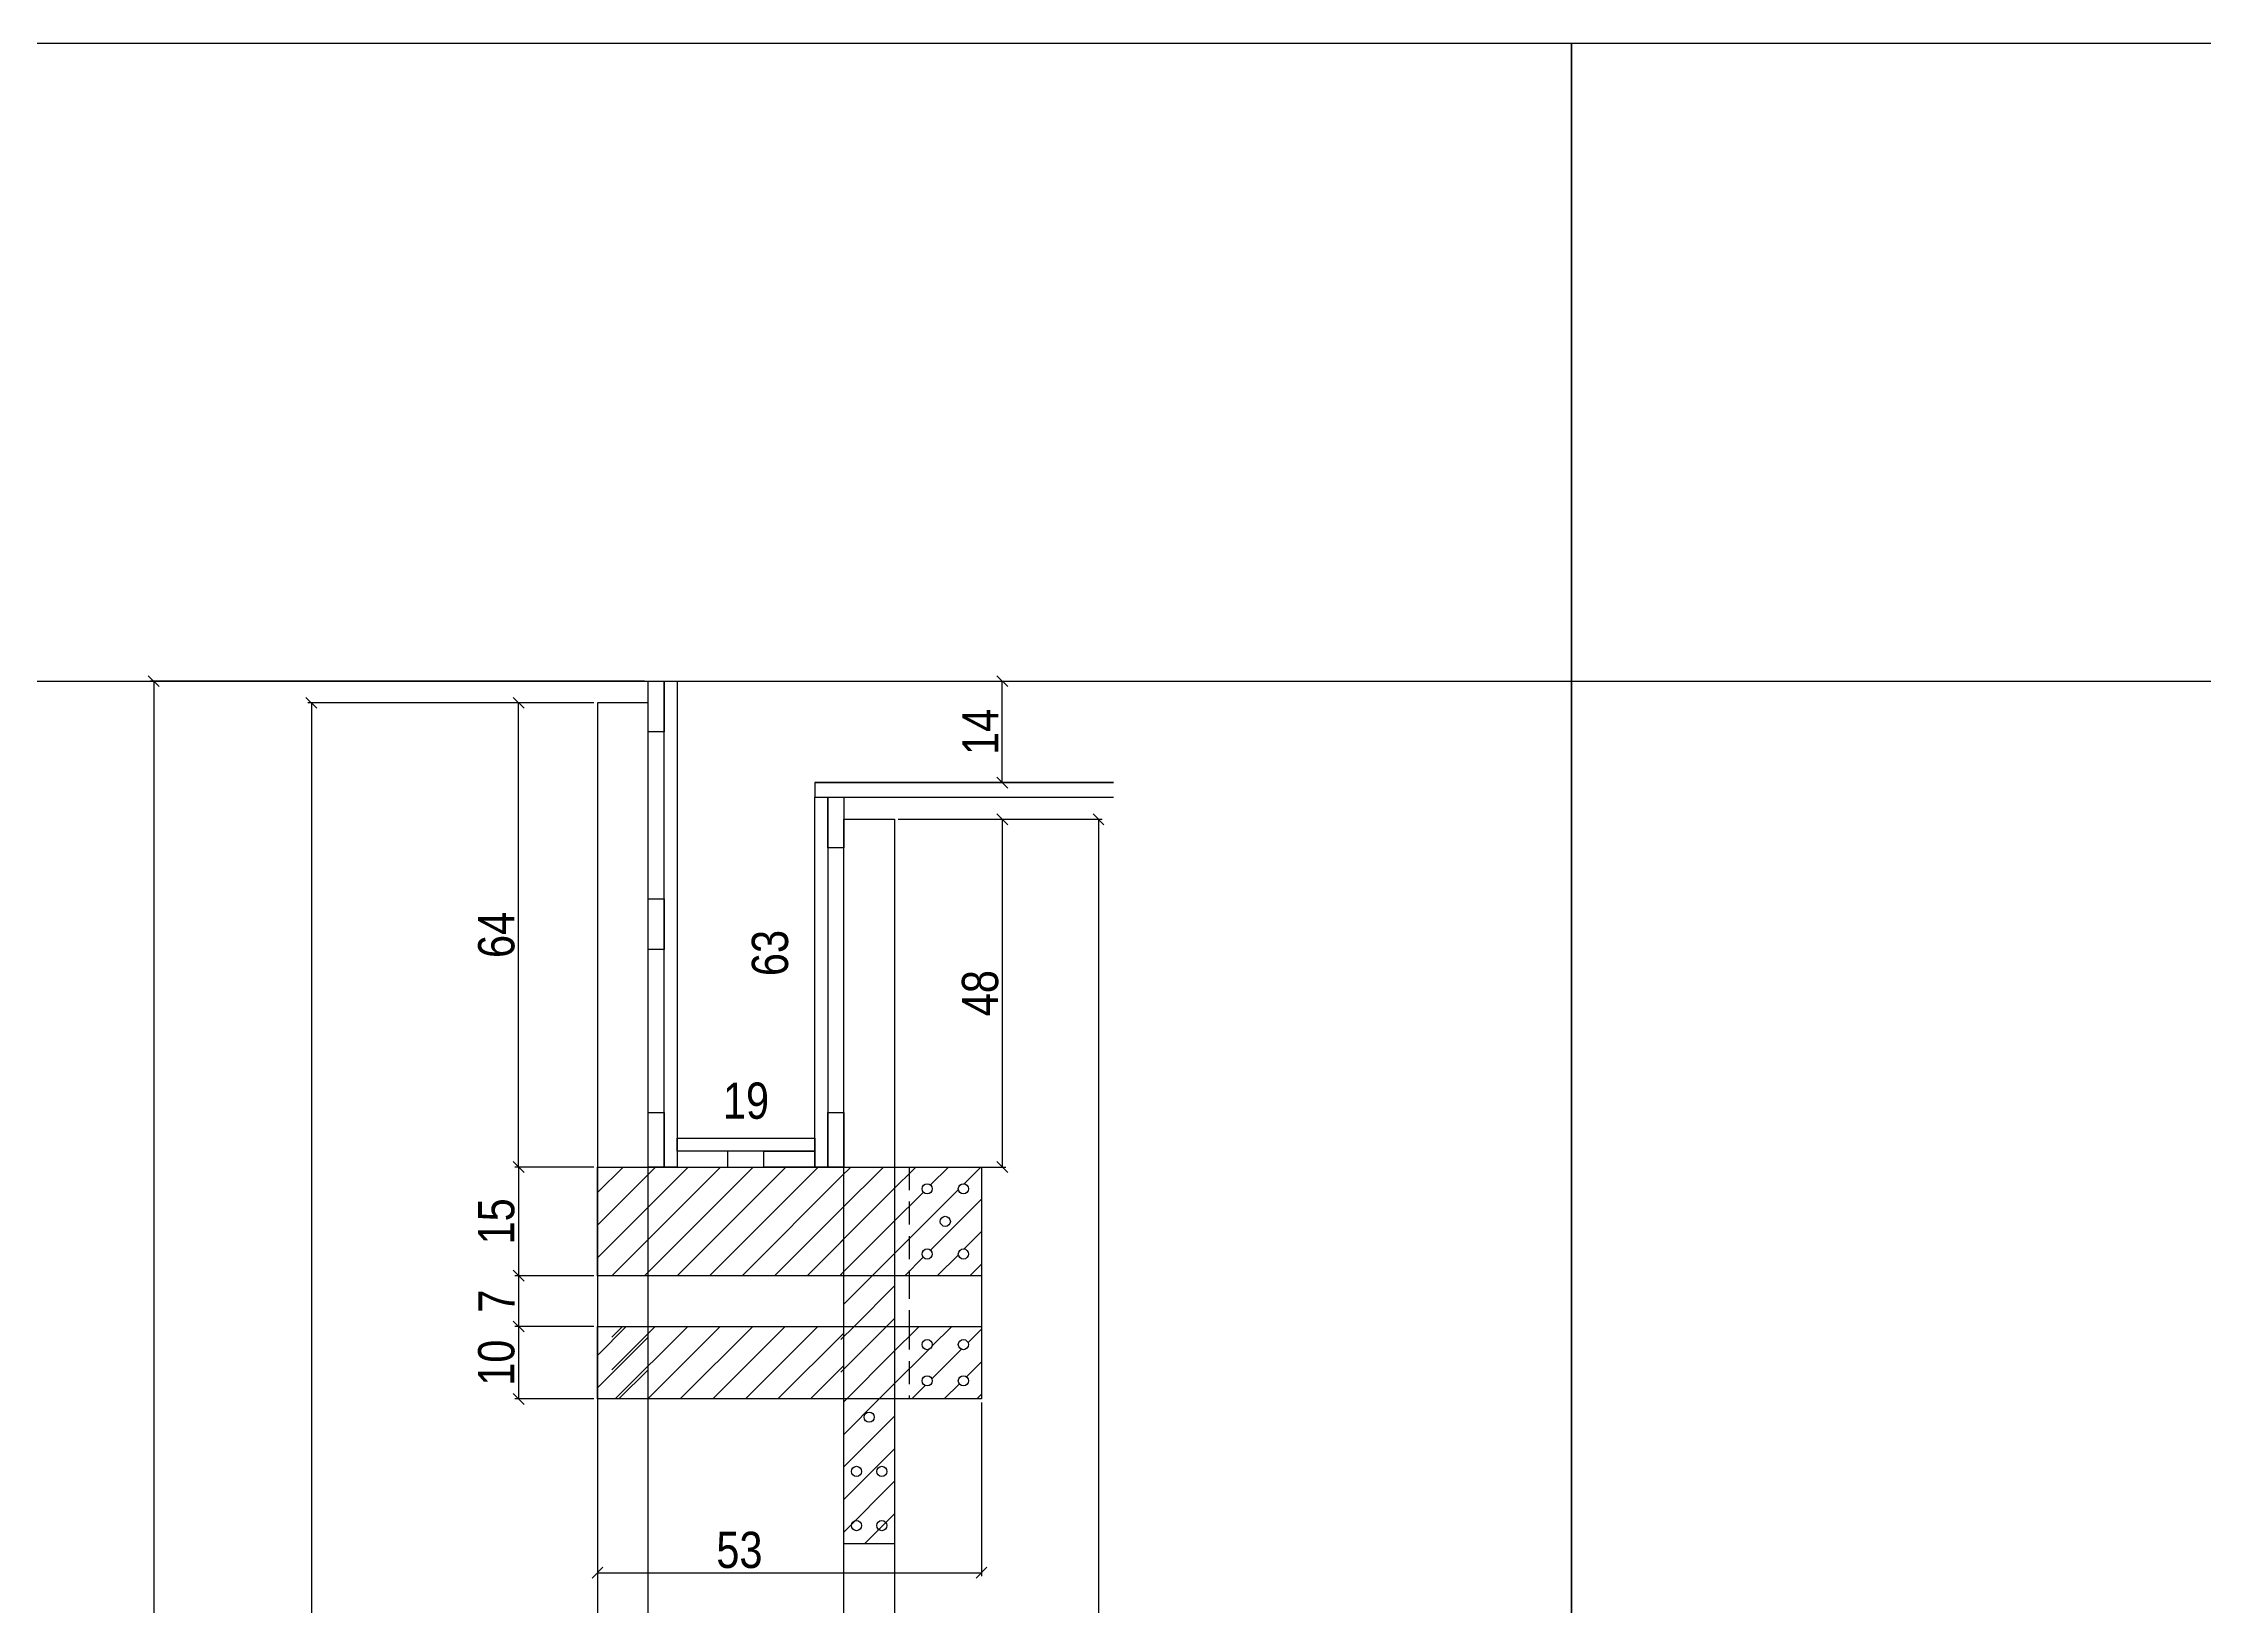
# Model space of a CAD drawing. Extents: x 17311 to 161354, y 153625 to 210355.
# Drawn here: x 19113 to 19709, y 205870 to 206301 of the extents above; entities that cross this region are included whole.
import ezdxf

# ---------------------------------------------------------------- set-up
doc = ezdxf.new("R2010")
doc.units = 0
doc.linetypes.add('DASHED2', pattern=[9.525, 6.35, -3.175])
doc.layers.get('0').update_dxf_attribs({"linetype": 'CONTINUOUS'})
doc.layers.get('DEFPOINTS').update_dxf_attribs({"linetype": 'CONTINUOUS'})
for name, color, linetype in [('8', 111, 'CONTINUOUS'), ('COTA', 241, 'CONTINUOUS'), ('detalhes', 4, 'CONTINUOUS'), ('SARR_2.2x10', 60, 'CONTINUOUS'), ('SARR_7x7', 40, 'CONTINUOUS'), ('TIRAS REESCORAMENTO', 252, 'CONTINUOUS')]:
    doc.layers.add(name, color=color, linetype=linetype)
doc.layers.add('resinado', color=7, linetype='CONTINUOUS', true_color=0xff6161)
doc.styles.add('COTA TECNICA 2X', font='techl___.ttf', dxfattribs={"height": 10})
doc.dimstyles.new('SECAO', dxfattribs={"dimscale": 0.333333, "dimtxt": 5, "dimasz": 9, "dimexe": 3, "dimexo": 3, "dimgap": 3, "dimtad": 1, "dimdec": 1, "dimlfac": 0.5, "dimzin": 12, "dimdsep": 46, "dimtxsty": 'COTA TECNICA 2X', "dimblk1": 'OBLIQUE', "dimblk2": 'OBLIQUE', "dimsah": 1, "dimcen": 0.9, "dimclrd": 4, "dimclre": 4, "dimclrt": 240, "dimadec": 1, "dimazin": 3, "dimtfac": 1, "dimtdec": 1, "dimtmove": 0, "dimatfit": 3, "dimfxl": 1, "dimtolj": 1, "dimtzin": 12, "dimarcsym": 0})
pattern_1 = [(45, (-6861.9154, 8450.3516), (-4.49012806, 4.49012806), [])]

# ---------------------------------------------------------------- blocks, each defined once
blk = doc.blocks.new('_Oblique')
at = {"color": 0, "linetype": 'ByBlock', "lineweight": -2}
blk.add_line((-0.5, -0.5), (0.5, 0.5), dxfattribs=at)
blk = doc.blocks.new('*D4288')
at = {"layer": 'DEFPOINTS', "color": 0, "transparency": 16777216}
for p in [(19265.69, 206119.22), (19186.73, 205569.13), (19265.69, 205569.13)]:
    blk.add_point(p, dxfattribs=at)
at = {"layer": 'detalhes', "color": 4, "lineweight": -2, "transparency": 16777216}
for p, q in [((19264.69, 206119.22), (19185.73, 206119.22)), ((19186.73, 206119.22), (19186.73, 205569.13)), ((19264.69, 205569.13), (19185.73, 205569.13))]:
    blk.add_line(p, q, dxfattribs=at)
at = {"layer": 'detalhes', "color": 4, "lineweight": -2, "transparency": 16777216, "xscale": 3, "yscale": 3, "zscale": 3}
for p, rotation in [((19186.73, 206119.22), 90), ((19186.73, 205569.13), 270)]:
    blk.add_blockref('_Oblique', p, dxfattribs=dict(at, rotation=rotation))
at = {"layer": 'detalhes', "color": 240, "transparency": 16777216, "insert": (19180.62, 205844.17), "char_height": 10, "attachment_point": 5, "rotation": 90, "style": 'COTA TECNICA 2X'}
blk.add_mtext('\\A1;275', dxfattribs=at)
blk = doc.blocks.new('*D4294')
at = {"layer": 'DEFPOINTS', "color": 0, "transparency": 16777216}
for p in [(19243.92, 206119.22), (19265.69, 206119.22), (19265.69, 205991.17)]:
    blk.add_point(p, dxfattribs=at)
at = {"layer": 'detalhes', "color": 4, "lineweight": -2, "transparency": 16777216}
for p, q in [((19264.69, 206119.22), (19242.92, 206119.22)), ((19243.92, 205991.17), (19243.92, 206119.22)), ((19264.69, 205991.17), (19242.92, 205991.17))]:
    blk.add_line(p, q, dxfattribs=at)
at = {"layer": 'detalhes', "color": 4, "lineweight": -2, "transparency": 16777216, "xscale": 3, "yscale": 3, "zscale": 3}
for p, rotation in [((19243.92, 206119.22), 90), ((19243.92, 205991.17), 270)]:
    blk.add_blockref('_Oblique', p, dxfattribs=dict(at, rotation=rotation))
at = {"layer": 'detalhes', "color": 240, "transparency": 16777216, "insert": (19237.82, 206055.2), "char_height": 10, "attachment_point": 5, "rotation": 90, "style": 'COTA TECNICA 2X'}
blk.add_mtext('\\A1;64', dxfattribs=at)
blk = doc.blocks.new('*D4295')
at = {"layer": 'DEFPOINTS', "color": 0, "transparency": 16777216}
for p in [(19347.69, 206087.1), (19347.69, 205991.17), (19377.44, 205991.17)]:
    blk.add_point(p, dxfattribs=at)
at = {"layer": 'detalhes', "color": 4, "lineweight": -2, "transparency": 16777216}
for p, q in [((19348.69, 206087.1), (19378.44, 206087.1)), ((19377.44, 206087.1), (19377.44, 205991.17)), ((19348.69, 205991.17), (19378.44, 205991.17))]:
    blk.add_line(p, q, dxfattribs=at)
at = {"layer": 'detalhes', "color": 4, "lineweight": -2, "transparency": 16777216, "xscale": 3, "yscale": 3, "zscale": 3}
for p, rotation in [((19377.44, 206087.1), 90), ((19377.44, 205991.17), 270)]:
    blk.add_blockref('_Oblique', p, dxfattribs=dict(at, rotation=rotation))
at = {"layer": 'detalhes', "color": 240, "transparency": 16777216, "insert": (19371.35, 206039.13), "char_height": 10, "attachment_point": 5, "rotation": 90, "style": 'COTA TECNICA 2X'}
blk.add_mtext('\\A1;48', dxfattribs=at)
blk = doc.blocks.new('*D4296')
at = {"layer": 'DEFPOINTS', "color": 0, "transparency": 16777216}
for p in [(19279.69, 206125.22), (19143.22, 205549.13), (19265.69, 205549.13)]:
    blk.add_point(p, dxfattribs=at)
at = {"layer": 'detalhes', "color": 4, "lineweight": -2, "transparency": 16777216}
for p, q in [((19278.69, 206125.22), (19142.22, 206125.22)), ((19143.22, 206125.22), (19143.22, 205549.13)), ((19264.69, 205549.13), (19142.22, 205549.13))]:
    blk.add_line(p, q, dxfattribs=at)
at = {"layer": 'detalhes', "color": 4, "lineweight": -2, "transparency": 16777216, "xscale": 3, "yscale": 3, "zscale": 3}
for p, rotation in [((19143.22, 206125.22), 90), ((19143.22, 205549.13), 270)]:
    blk.add_blockref('_Oblique', p, dxfattribs=dict(at, rotation=rotation))
at = {"layer": 'detalhes', "color": 240, "transparency": 16777216, "insert": (19137.13, 205837.17), "char_height": 10, "attachment_point": 5, "rotation": 90, "style": 'COTA TECNICA 2X'}
blk.add_mtext('\\A1;288', dxfattribs=at)
blk = doc.blocks.new('*D4298')
at = {"layer": 'DEFPOINTS', "color": 0, "transparency": 16777216}
for p in [(19312.73, 206125.22), (19319.58, 206125.22), (19312.73, 205999.17)]:
    blk.add_point(p, dxfattribs=at)
at = {"layer": 'detalhes', "color": 240, "transparency": 16777216, "insert": (19313.36, 206050.2), "char_height": 10, "attachment_point": 5, "rotation": 90, "style": 'COTA TECNICA 2X'}
blk.add_mtext('\\A1;63', dxfattribs=at)
blk = doc.blocks.new('*D4299')
at = {"layer": 'DEFPOINTS', "color": 0, "transparency": 16777216}
for p in [(19287.69, 206003.32), (19325.69, 206003.32), (19325.69, 206003.32)]:
    blk.add_point(p, dxfattribs=at)
at = {"layer": 'detalhes', "color": 240, "transparency": 16777216, "insert": (19306.69, 206009.41), "char_height": 10, "attachment_point": 5, "style": 'COTA TECNICA 2X'}
blk.add_mtext('\\A1;19', dxfattribs=at)
blk = doc.blocks.new('*D4301')
at = {"layer": 'DEFPOINTS', "color": 0, "transparency": 16777216}
for p in [(19265.69, 205951.17), (19371.69, 205927.17), (19371.69, 205879.25)]:
    blk.add_point(p, dxfattribs=at)
at = {"layer": 'detalhes', "color": 4, "lineweight": -2, "transparency": 16777216}
for p, q in [((19265.69, 205950.17), (19265.69, 205878.25)), ((19371.69, 205926.17), (19371.69, 205878.25)), ((19265.69, 205879.25), (19371.69, 205879.25))]:
    blk.add_line(p, q, dxfattribs=at)
at = {"layer": 'detalhes', "color": 4, "lineweight": -2, "transparency": 16777216, "xscale": 3, "yscale": 3, "zscale": 3, "rotation": 180}
blk.add_blockref('_Oblique', (19265.69, 205879.25), dxfattribs=at)
at = {"layer": 'detalhes', "color": 4, "lineweight": -2, "transparency": 16777216, "xscale": 3, "yscale": 3, "zscale": 3}
blk.add_blockref('_Oblique', (19371.69, 205879.25), dxfattribs=at)
at = {"layer": 'detalhes', "color": 240, "transparency": 16777216, "insert": (19304.87, 205885.47), "char_height": 10, "attachment_point": 5, "style": 'COTA TECNICA 2X'}
blk.add_mtext('\\A1;53', dxfattribs=at)
blk = doc.blocks.new('*D4302')
at = {"layer": 'DEFPOINTS', "color": 0, "transparency": 16777216}
for p in [(19374.29, 206125.22), (19377.44, 206125.22), (19374.29, 206097.22)]:
    blk.add_point(p, dxfattribs=at)
at = {"layer": 'detalhes', "color": 4, "lineweight": -2, "transparency": 16777216}
for p, q in [((19375.29, 206125.22), (19378.44, 206125.22)), ((19377.44, 206097.22), (19377.44, 206125.22)), ((19375.29, 206097.22), (19378.44, 206097.22))]:
    blk.add_line(p, q, dxfattribs=at)
at = {"layer": 'detalhes', "color": 4, "lineweight": -2, "transparency": 16777216, "xscale": 3, "yscale": 3, "zscale": 3}
for p, rotation in [((19377.44, 206125.22), 90), ((19377.44, 206097.22), 270)]:
    blk.add_blockref('_Oblique', p, dxfattribs=dict(at, rotation=rotation))
at = {"layer": 'detalhes', "color": 240, "transparency": 16777216, "insert": (19371.37, 206111.22), "char_height": 10, "attachment_point": 5, "rotation": 90, "style": 'COTA TECNICA 2X'}
blk.add_mtext('\\A1;14', dxfattribs=at)
blk = doc.blocks.new('*D4303')
at = {"layer": 'DEFPOINTS', "color": 0, "transparency": 16777216}
for p in [(19348.69, 206087.1), (19348.69, 205569.13), (19403.98, 205569.13)]:
    blk.add_point(p, dxfattribs=at)
at = {"layer": 'detalhes', "color": 4, "lineweight": -2, "transparency": 16777216}
for p, q in [((19349.69, 206087.1), (19404.98, 206087.1)), ((19403.98, 206087.1), (19403.98, 205569.13)), ((19349.69, 205569.13), (19404.98, 205569.13))]:
    blk.add_line(p, q, dxfattribs=at)
at = {"layer": 'detalhes', "color": 4, "lineweight": -2, "transparency": 16777216, "xscale": 3, "yscale": 3, "zscale": 3}
for p, rotation in [((19403.98, 206087.1), 90), ((19403.98, 205569.13), 270)]:
    blk.add_blockref('_Oblique', p, dxfattribs=dict(at, rotation=rotation))
at = {"layer": 'detalhes', "color": 240, "transparency": 16777216, "insert": (19397.84, 205828.11), "char_height": 10, "attachment_point": 5, "rotation": 90, "style": 'COTA TECNICA 2X'}
blk.add_mtext('\\A1;259', dxfattribs=at)
blk = doc.blocks.new('*D4305')
at = {"layer": 'DEFPOINTS', "color": 0, "transparency": 16777216}
for p in [(19265.69, 205991.17), (19243.92, 205961.17), (19265.69, 205961.17)]:
    blk.add_point(p, dxfattribs=at)
at = {"layer": 'detalhes', "color": 4, "lineweight": -2, "transparency": 16777216}
for p, q in [((19264.69, 205991.17), (19242.92, 205991.17)), ((19243.92, 205991.17), (19243.92, 205961.17)), ((19264.69, 205961.17), (19242.92, 205961.17))]:
    blk.add_line(p, q, dxfattribs=at)
at = {"layer": 'detalhes', "color": 4, "lineweight": -2, "transparency": 16777216, "xscale": 3, "yscale": 3, "zscale": 3}
for p, rotation in [((19243.92, 205991.17), 90), ((19243.92, 205961.17), 270)]:
    blk.add_blockref('_Oblique', p, dxfattribs=dict(at, rotation=rotation))
at = {"layer": 'detalhes', "color": 240, "transparency": 16777216, "insert": (19237.81, 205976.17), "char_height": 10, "attachment_point": 5, "rotation": 90, "style": 'COTA TECNICA 2X'}
blk.add_mtext('\\A1;15', dxfattribs=at)
blk = doc.blocks.new('*D4306')
at = {"layer": 'DEFPOINTS', "color": 0, "transparency": 16777216}
for p in [(19265.69, 205947.17), (19243.92, 205927.17), (19265.69, 205927.17)]:
    blk.add_point(p, dxfattribs=at)
at = {"layer": 'detalhes', "color": 4, "lineweight": -2, "transparency": 16777216}
for p, q in [((19264.69, 205947.17), (19242.92, 205947.17)), ((19243.92, 205947.17), (19243.92, 205927.17)), ((19264.69, 205927.17), (19242.92, 205927.17))]:
    blk.add_line(p, q, dxfattribs=at)
at = {"layer": 'detalhes', "color": 4, "lineweight": -2, "transparency": 16777216, "xscale": 3, "yscale": 3, "zscale": 3}
for p, rotation in [((19243.92, 205947.17), 90), ((19243.92, 205927.17), 270)]:
    blk.add_blockref('_Oblique', p, dxfattribs=dict(at, rotation=rotation))
at = {"layer": 'detalhes', "color": 240, "transparency": 16777216, "insert": (19237.82, 205937.17), "char_height": 10, "attachment_point": 5, "rotation": 90, "style": 'COTA TECNICA 2X'}
blk.add_mtext('\\A1;10', dxfattribs=at)
blk = doc.blocks.new('*D4307')
at = {"layer": 'DEFPOINTS', "color": 0, "transparency": 16777216}
for p in [(19265.69, 205961.17), (19243.92, 205947.17), (19265.69, 205947.17)]:
    blk.add_point(p, dxfattribs=at)
at = {"layer": 'detalhes', "color": 4, "lineweight": -2, "transparency": 16777216}
for p, q in [((19264.69, 205961.17), (19242.92, 205961.17)), ((19243.92, 205961.17), (19243.92, 205947.17)), ((19264.69, 205947.17), (19242.92, 205947.17))]:
    blk.add_line(p, q, dxfattribs=at)
at = {"layer": 'detalhes', "color": 4, "lineweight": -2, "transparency": 16777216, "xscale": 3, "yscale": 3, "zscale": 3}
for p, rotation in [((19243.92, 205961.17), 90), ((19243.92, 205947.17), 270)]:
    blk.add_blockref('_Oblique', p, dxfattribs=dict(at, rotation=rotation))
at = {"layer": 'detalhes', "color": 240, "transparency": 16777216, "insert": (19237.85, 205954.17), "char_height": 10, "attachment_point": 5, "rotation": 90, "style": 'COTA TECNICA 2X'}
blk.add_mtext('\\A1;7', dxfattribs=at)

msp = doc.modelspace()

# ---------------------------------------------------------------- hatches: boundary and pattern name
at = {"layer": 'COTA'}
h = msp.add_hatch(dxfattribs=at)
h.set_pattern_fill('ANSI31', color=256, scale=2, style=0)
h.set_pattern_definition(pattern_1)
h.paths.add_polyline_path([(19333.69, 205991.17), (19265.69, 205991.17), (19265.69, 205961.17), (19333.69, 205961.17)])
h = msp.add_hatch(dxfattribs=at)
h.set_pattern_fill('ANSI31', color=256, scale=2, style=0)
h.set_pattern_definition(pattern_1)
h.paths.add_polyline_path([(19346.89, 205991.17), (19332.89, 205991.17), (19332.89, 205961.17), (19346.89, 205961.17)])
h = msp.add_hatch(dxfattribs=at)
h.set_pattern_fill('ANSI31', color=256, scale=2, style=0)
h.set_pattern_definition(pattern_1)
h.paths.add_polyline_path([(19371.69, 205991.17), (19346.89, 205991.17), (19346.89, 205961.17), (19371.69, 205961.17)])
h.paths.add_polyline_path([(19358.09, 205967.17, -1), (19355.29, 205967.17, -1)], flags=16)
h.paths.add_polyline_path([(19360.29, 205976.17, -1), (19363.09, 205976.17, -1)], flags=16)
h.paths.add_polyline_path([(19355.29, 205985.17, -1), (19358.09, 205985.17, -1)], flags=16)
h.paths.add_polyline_path([(19368.09, 205967.17, -1), (19365.29, 205967.17, -1)], flags=16)
h.paths.add_polyline_path([(19365.29, 205985.17, -1), (19368.09, 205985.17, -1)], flags=16)
h = msp.add_hatch(dxfattribs=at)
h.set_pattern_fill('ANSI31', color=256, scale=2, style=0)
h.set_pattern_definition(pattern_1)
h.paths.add_polyline_path([(19333.69, 205961.17), (19333.69, 205947.17), (19347.69, 205947.17), (19347.69, 205961.17)])
h = msp.add_hatch(dxfattribs=at)
h.set_pattern_fill('ANSI31', color=256, scale=2, style=0)
h.set_pattern_definition(pattern_1)
h.paths.add_polyline_path([(19279.69, 205947.17), (19265.69, 205947.17), (19265.69, 205927.17), (19279.69, 205927.17)])
h = msp.add_hatch(dxfattribs=at)
h.set_pattern_fill('ANSI31', color=256, scale=2, style=0)
h.set_pattern_definition([(45, (-6871.9154, 8450.3516), (-4.49012806, 4.49012806), [])])
h.paths.add_polyline_path([(19333.69, 205947.17), (19269.69, 205947.17), (19269.69, 205927.17), (19333.69, 205927.17)])
h = msp.add_hatch(dxfattribs=at)
h.set_pattern_fill('ANSI31', color=256, scale=2, style=0)
h.set_pattern_definition(pattern_1)
h.paths.add_polyline_path([(19346.89, 205947.17), (19332.89, 205947.17), (19332.89, 205927.17), (19346.89, 205927.17)])
h = msp.add_hatch(dxfattribs=at)
h.set_pattern_fill('ANSI31', color=256, scale=2, style=0)
h.set_pattern_definition(pattern_1)
h.paths.add_polyline_path([(19371.69, 205947.17), (19346.89, 205947.17), (19346.89, 205927.17), (19371.69, 205927.17)])
h.paths.add_polyline_path([(19355.29, 205942.17, -1), (19358.09, 205942.17, -1)], flags=16)
h.paths.add_polyline_path([(19358.09, 205932.17, -1), (19355.29, 205932.17, -1)], flags=16)
h.paths.add_polyline_path([(19365.29, 205942.17, -1), (19368.09, 205942.17, -1)], flags=16)
h.paths.add_polyline_path([(19368.09, 205932.17, -1), (19365.29, 205932.17, -1)], flags=16)
h = msp.add_hatch(dxfattribs=at)
h.set_pattern_fill('ANSI31', color=256, scale=2, style=0)
h.set_pattern_definition(pattern_1)
h.paths.add_polyline_path([(19333.69, 205887.23), (19347.69, 205887.23), (19347.69, 205927.17), (19333.69, 205927.17)])

# ---------------------------------------------------------------- linework, layer by layer
at = {"linetype": 'Continuous'}
msp.add_line((19371.69, 205961.17), (19371.69, 205947.17), dxfattribs=at)
msp.add_line((19347.69, 205887.23), (19333.69, 205887.23))
for centre in [(19356.69, 205985.17), (19366.69, 205985.17), (19361.69, 205976.17), (19356.69, 205967.17), (19366.69, 205967.17), (19356.69, 205942.17), (19366.69, 205942.17), (19356.69, 205932.17), (19366.69, 205932.17), (19340.69, 205922.17), (19337.19, 205907.2), (19344.19, 205907.2), (19337.19, 205892.23), (19344.19, 205892.23)]:
    msp.add_circle(centre, 1.4)
at = {"layer": '8', "color": 5, "linetype": 'Continuous'}
for points in [[(19534.53, 205336.42), (18937.72, 205336.42), (18937.72, 206301.21), (19534.53, 206301.21)], [(20131.34, 205336.42), (19534.53, 205336.42), (19534.53, 206301.21), (20131.34, 206301.21)]]:
    msp.add_lwpolyline(points, close=True, dxfattribs=at)
at = {"layer": 'COTA', "linetype": 'DASHED2'}
for p, q in [((19351.69, 205991.17), (19351.69, 205961.17)), ((19351.69, 205961.17), (19351.69, 205947.17)), ((19351.69, 205947.17), (19351.69, 205927.17))]:
    msp.add_line(p, q, dxfattribs=at)
at = {"layer": 'resinado'}
msp.add_line((19325.69, 206097.22), (19408.17, 206097.22), dxfattribs=at)
at = {"layer": 'SARR_2.2x10', "linetype": 'Continuous'}
for points in [[(19371.69, 205961.17), (19265.69, 205961.17), (19265.69, 205991.17), (19371.69, 205991.17)], [(19371.69, 205927.17), (19265.69, 205927.17), (19265.69, 205947.17), (19371.69, 205947.17)]]:
    msp.add_lwpolyline(points, close=True, dxfattribs=at)
at = {"layer": 'SARR_7x7', "linetype": 'Continuous'}
for points in [[(19265.69, 205569.13), (19279.69, 205569.13), (19279.69, 206119.22), (19265.69, 206119.22)], [(19347.69, 205569.13), (19333.69, 205569.13), (19333.69, 206087.1), (19347.69, 206087.1)]]:
    msp.add_lwpolyline(points, close=True, dxfattribs=at)
at = {"layer": 'TIRAS REESCORAMENTO', "linetype": 'ByBlock'}
for p, q in [((22518.59, 206125.13), (17744.1, 206125.13)), ((19287.69, 206125.22), (19408.65, 206125.22)), ((19325.69, 206093.22), (19408.17, 206093.22))]:
    msp.add_line(p, q, dxfattribs=at)
for points in [[(19279.69, 206125.22), (19284.09, 206125.22), (19284.09, 206111.22), (19279.69, 206111.22)], [(19329.29, 206093.22), (19333.69, 206093.22), (19333.69, 206079.22), (19329.29, 206079.22)], [(19279.69, 206065.2), (19284.09, 206065.2), (19284.09, 206051.2), (19279.69, 206051.2)], [(19279.69, 206006.17), (19284.09, 206006.17), (19284.09, 205991.17), (19279.69, 205991.17)], [(19329.29, 206006.17), (19333.69, 206006.17), (19333.69, 205991.17), (19329.29, 205991.17)], [(19325.69, 205995.57), (19287.69, 205995.57), (19287.69, 205999.17), (19325.69, 205999.17)], [(19301.69, 205991.17), (19301.69, 205995.57), (19287.69, 205995.57), (19287.69, 205991.17)], [(19311.65, 205991.17), (19311.65, 205995.57), (19325.69, 205995.57), (19325.69, 205991.17)]]:
    msp.add_lwpolyline(points, close=True, dxfattribs=at)
for points in [[(19287.69, 205991.17), (19284.09, 205991.17), (19284.09, 206125.22), (19287.69, 206125.22), (19287.69, 205991.17)], [(19408.17, 206097.22), (19325.69, 206097.22), (19325.69, 206093.22), (19408.17, 206093.22)], [(19329.29, 205991.17), (19325.69, 205991.17), (19325.69, 206093.22), (19329.29, 206093.22), (19329.29, 205991.17)]]:
    msp.add_lwpolyline(points, dxfattribs=at)

# ---------------------------------------------------------------- dimensions: what is measured, and where the dimension line sits
at = {"layer": 'detalhes', "color": 3}
for base, p1, p2, picture, middle in [((19143.22, 205549.13), (19279.69, 206125.22), (19265.69, 205549.13), '*D4296', (19137.13, 205837.17)), ((19377.44, 206125.22), (19374.29, 206097.22), (19374.29, 206125.22), '*D4302', (19371.37, 206111.22)), ((19186.73, 205569.13), (19265.69, 206119.22), (19265.69, 205569.13), '*D4288', (19180.62, 205844.17)), ((19243.92, 206119.22), (19265.69, 205991.17), (19265.69, 206119.22), '*D4294', (19237.82, 206055.2)), ((19377.44, 205991.17), (19347.69, 206087.1), (19347.69, 205991.17), '*D4295', (19371.35, 206039.13)), ((19403.98, 205569.13), (19348.69, 206087.1), (19348.69, 205569.13), '*D4303', (19397.84, 205828.11)), ((19243.92, 205961.17), (19265.69, 205991.17), (19265.69, 205961.17), '*D4305', (19237.81, 205976.17)), ((19243.92, 205947.17), (19265.69, 205961.17), (19265.69, 205947.17), '*D4307', (19237.85, 205954.17)), ((19243.92, 205927.17), (19265.69, 205947.17), (19265.69, 205927.17), '*D4306', (19237.82, 205937.17))]:
    dim = msp.add_linear_dim(base=base, p1=p1, p2=p2, angle=90, dimstyle='SECAO', dxfattribs=at)
    dim.commit()
    dim.dimension.update_dxf_attribs({"geometry": picture, "text_midpoint": middle})
dim = msp.add_linear_dim(base=(19319.58, 206125.22), p1=(19312.73, 205999.17), p2=(19312.73, 206125.22), angle=90, dimstyle='SECAO', override={"dimse1": 1, "dimse2": 1, "dimsd1": 1, "dimsd2": 1}, dxfattribs=at)
dim.commit()
dim.dimension.update_dxf_attribs({"geometry": '*D4298', "text_midpoint": (19319.58, 206050.2), "dimtype": 160})
dim = msp.add_linear_dim(base=(19325.69, 206003.32), p1=(19287.69, 206003.32), p2=(19325.69, 206003.32), dimstyle='SECAO', override={"dimse1": 1, "dimse2": 1, "dimsd1": 1, "dimsd2": 1}, dxfattribs=at)
dim.commit()
dim.dimension.update_dxf_attribs({"geometry": '*D4299', "text_midpoint": (19306.69, 206009.41)})
dim = msp.add_linear_dim(base=(19371.69, 205879.25), p1=(19265.69, 205951.17), p2=(19371.69, 205927.17), dimstyle='SECAO', dxfattribs=at)
dim.commit()
dim.dimension.update_dxf_attribs({"geometry": '*D4301', "text_midpoint": (19304.87, 205879.25), "dimtype": 160})

doc.saveas('drawing.dxf')
